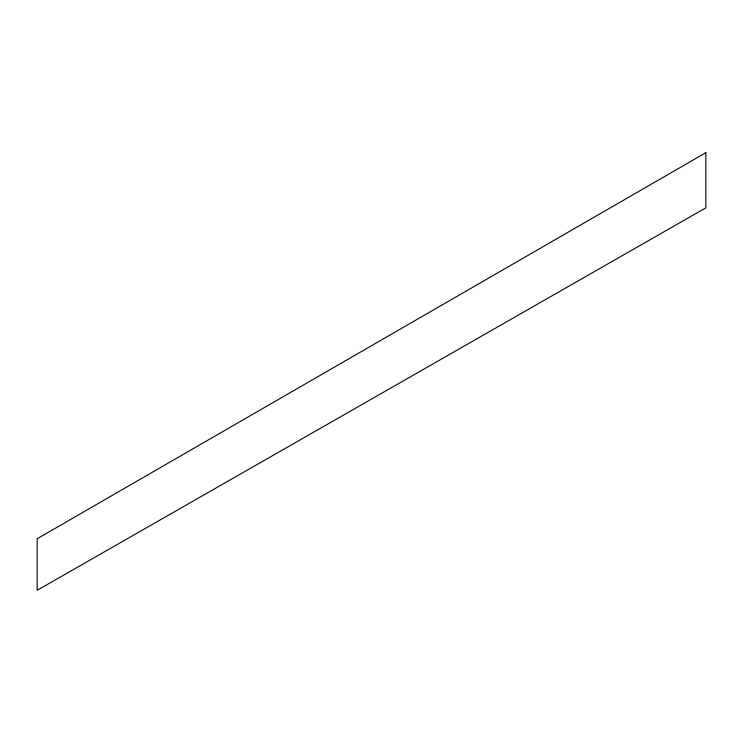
<?xml version="1.0" encoding="UTF-8"?>
<svg xmlns="http://www.w3.org/2000/svg" width="743" height="743" viewBox="0 0 743 743"><rect width="100%" height="100%" fill="white"/><g stroke="black" fill="none" stroke-linecap="round" stroke-linejoin="round"><path stroke-width="1.11" d="M705.85 152.686L37.15 538.759L37.15 590.313L705.85 207.845L705.85 152.686"/></g></svg>
